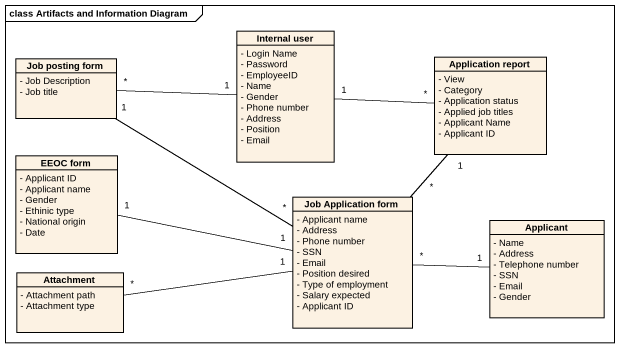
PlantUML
@startuml
mainframe class Artifacts and Information Diagram
hide circle
hide empty members
skinparam classAttributeIconSize 0
class "Internal user" as Internal_user {
  - Login Name
  - Password
  - EmployeeID
  - Name
  - Gender
  - Phone number
  - Address
  - Position
  - Email
}
class "Job posting form" as Job_posting_form {
  - Job Description
  - Job title
}
class "Application report" as Application_report {
  - View
  - Category
  - Application status
  - Applied job titles
  - Applicant Name
  - Applicant ID
}
class "EEOC form" as EEOC_form {
  - Applicant ID
  - Applicant name
  - Gender
  - Ethinic type
  - National origin
  - Date
}
class "Job Application form" as Job_Application_form {
  - Applicant name
  - Address
  - Phone number
  - SSN
  - Email
  - Position desired
  - Type of employment
  - Salary expected
  - Applicant ID
}
class Applicant {
  - Name
  - Address
  - Telephone number
  - SSN
  - Email
  - Gender
}
class Attachment {
  - Attachment path
  - Attachment type
}
Internal_user "1" -right- "*" Application_report
Job_posting_form "*" -right- "1" Internal_user
Job_posting_form "1" -- "*" Job_Application_form
EEOC_form "1" -right- "1" Job_Application_form
Job_Application_form "*" -up- "1" Application_report
Job_Application_form "*" -right- "1" Applicant
Attachment "*" -right- "1" Job_Application_form
@enduml
